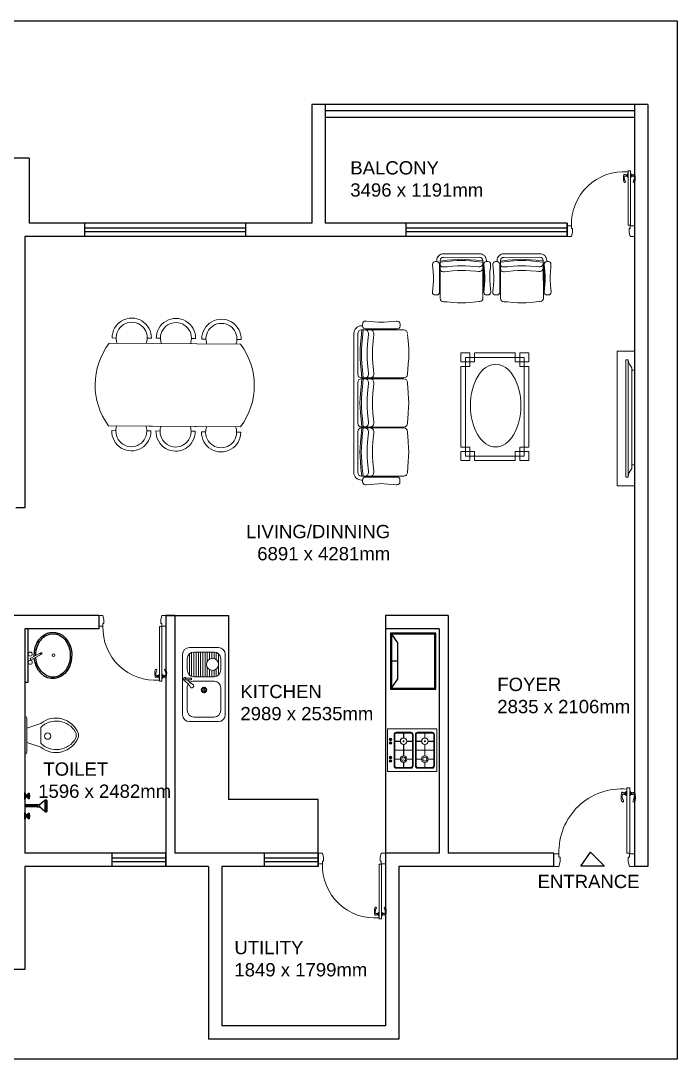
# Model space of a CAD drawing. Header units: millimetres. Extents: x 3764613 to 3780273, y -673 to 11054.
# Drawn here: x 3772854 to 3780273, y -673 to 11054 of the extents above; entities that cross this region are included whole.
import ezdxf

# ---------------------------------------------------------------- set-up
doc = ezdxf.new("R2010")
doc.units = ezdxf.units.MM
for name, color, linetype, lineweight in [('doors&windows', 160, 'Continuous', 5), ('FUR', 8, 'Continuous', 5), ('FURN', 8, 'Continuous', 5), ('furniture', 183, 'Continuous', 5), ('GAS STOW', 124, 'Continuous', 5), ('GREY', 8, 'Continuous', 0), ('PS_SH', 125, 'Continuous', 25), ('WASH BASIN', 125, 'Continuous', 5)]:
    doc.layers.add(name, color=color, linetype=linetype, lineweight=lineweight)
doc.layers.add('GRAY', color=8, linetype='Continuous')
doc.layers.add('Wall', color=30, linetype='Continuous')
doc.styles.get("Standard").update_dxf_attribs({"font": 'arial.ttf', "height": 100})

# ---------------------------------------------------------------- blocks, each defined once
blk = doc.blocks.new('A$C30CD52F0')
at = {"layer": 'doors&windows'}
for points in [[(22.74, 23.32), (22.35, 23.32)], [(24.22, 23.32), (24.61, 23.32)], [(22.36, 22.71), (22.74, 22.71)], [(24.6, 22.71), (24.22, 22.71)]]:
    blk.add_lwpolyline(points, dxfattribs=at)
for points in [[(22.96, 22.35), (22.74, 22.35), (22.74, 23.65), (22.96, 23.65)], [(23.03, 24.8), (23.93, 24.8), (23.93, 4.18), (23.03, 4.18)], [(24, 22.35), (24.22, 22.35), (24.22, 23.65), (24, 23.65)], [(1.6, 4), (0, 4), (0, 0), (1.6, 0), (2, 1.6), (2, 3), (1.6, 3), (1.6, 4)], [(23.85, 4), (25.45, 4), (25.45, 0), (23.85, 0), (23.45, 1.6), (23.45, 3), (23.85, 3), (23.85, 4)]]:
    blk.add_lwpolyline(points, close=True, dxfattribs=at)
blk.add_arc((21.38, 4.68), 19.79, 85.2161, 181.9693, dxfattribs=at)
for points, start_tangent, end_tangent in [([(22.35, 23.32), (22.16, 23.23), (21.99, 23.23), (21.81, 23.35), (21.53, 23.43), (21.32, 22.94), (21.23, 21.57), (21.53, 20.47), (21.77, 20.34), (22.02, 20.59), (21.85, 21), (21.6, 21.78), (21.57, 22.09), (21.62, 22.47), (21.69, 22.64), (21.75, 22.73), (21.92, 22.82), (22.16, 22.78), (22.34, 22.7), (22.35, 23.32)], (-0.854735, -0.519065), (-0.854735, -0.519065)), ([(24.61, 23.32), (24.8, 23.23), (24.96, 23.23), (25.15, 23.35), (25.43, 23.43), (25.64, 22.94), (25.73, 21.57), (25.43, 20.47), (25.19, 20.34), (24.94, 20.59), (25.11, 21), (25.35, 21.78), (25.39, 22.09), (25.34, 22.47), (25.27, 22.64), (25.21, 22.73), (25.04, 22.82), (24.8, 22.78), (24.62, 22.7), (24.61, 23.32)], (0.854735, -0.519065), (0.854735, -0.519065))]:
    blk.add_spline(points, degree=3, dxfattribs=dict(at, start_tangent=start_tangent, end_tangent=end_tangent))
blk = doc.blocks.new('A$C1FEC56E2')
at = {"layer": 'furniture', "color": 151, "ltscale": 0.5}
for p, q in [((19, 27), (0, 27)), ((5.83, 26), (3.5, 19)), ((13.17, 26), (15.5, 19)), ((13.5, 19), (5.5, 19))]:
    blk.add_line(p, q, dxfattribs=at)
blk.add_lwpolyline([(1, 26), (18, 26)], dxfattribs=at)
blk.add_circle((9.1, 15.49), 1.57, dxfattribs=at)
for centre, radius, start, end in [((0.88, 26.87), 0.884, 171.8699, 278.1301), ((18.13, 26.87), 0.884, 261.8699, 8.1301), ((13.02, 11.42), 12.17, 141.4691, 247.9714), ((13.7, 11.18), 11.33, 136.3677, 238.9468), ((5.98, 11.42), 12.17, 292.0284, 38.5307), ((5.3, 11.18), 11.33, 301.053, 43.6321), ((9.5, 5.12), 4, 245.7318, 294.2682), ((9.5, 4), 4, 254.8605, 285.1395)]:
    blk.add_arc(centre, radius, start, end, dxfattribs=at)
blk = doc.blocks.new('A$C72CD4F79')
at = {"layer": 'PS_SH', "color": 15}
for p, q in [((-1.02, 4.38), (-2.03, 4.38)), ((-2.03, 4.38), (-2.03, 3.62)), ((-1.65, 4.38), (-1.65, 4.64)), ((-1.4, 4.38), (-1.4, 4.64)), ((-1.02, 3.62), (-1.02, 4.38)), ((-0.76, 3.51), (-0.76, 4.48)), ((-0.25, 4.9), (-0.25, 3.1)), ((0, 5.4), (0, 2.6)), ((-2.03, 3.62), (-1.02, 3.62)), ((-1.65, 3.62), (-1.65, 3.37)), ((-1.4, 3.62), (-1.4, 3.37)), ((-1.02, -3.62), (-2.03, -3.62)), ((-2.03, -3.62), (-2.03, -4.38)), ((-1.65, -3.62), (-1.65, -3.37)), ((-1.4, -3.62), (-1.4, -3.37)), ((-1.02, -4.38), (-1.02, -3.62)), ((-0.76, -4.49), (-0.76, -3.52)), ((-0.25, -3.1), (-0.25, -4.9)), ((0, -2.6), (0, -5.4)), ((-2.03, -4.38), (-1.02, -4.38)), ((-1.65, -4.38), (-1.65, -4.64)), ((-1.4, -4.38), (-1.4, -4.64))]:
    blk.add_line(p, q, dxfattribs=at)
at = {"layer": 'PS_SH'}
for p, q in [((-8.87, 2.2), (-8.07, 2.2)), ((-8.87, -2.2), (-8.87, 2.2)), ((-8.87, 2.04), (-8.07, 2.04)), ((-8.87, 1.88), (-8.07, 1.88)), ((-8.87, 1.72), (-8.07, 1.72)), ((-8.87, 1.56), (-8.07, 1.56)), ((-8.87, 1.4), (-8.07, 1.4)), ((-8.87, 1.24), (-8.07, 1.24)), ((-8.87, 1.08), (-8.07, 1.08)), ((-8.87, 0.92), (-8.07, 0.92)), ((-8.87, 0.76), (-8.07, 0.76)), ((-8.87, 0.6), (-8.07, 0.6)), ((-8.87, 0.44), (-8.07, 0.44)), ((-8.87, 0.28), (-8.07, 0.28)), ((-8.87, 0.2), (-8.07, 0.2)), ((-8.87, 0.04), (-8.07, 0.04)), ((-8.67, 2.4), (-8.27, 2.4)), ((-8.07, -2.2), (-8.07, 2.2)), ((-8.07, 2.2), (-5.87, 0.4)), ((-5.87, -0.48), (-5.87, 0.48)), ((-5.87, 0.48), (-5.07, 0.48)), ((-5.07, -0.48), (-5.07, 0.48)), ((-5.07, 0.4), (0, 0.4)), ((-5.07, 0.24), (0, 0.24)), ((0, -0.4), (0, 0.4)), ((-8.87, -0.12), (-8.07, -0.12)), ((-8.87, -0.28), (-8.07, -0.28)), ((-8.87, -0.44), (-8.07, -0.44)), ((-8.87, -0.6), (-8.07, -0.6)), ((-8.87, -0.76), (-8.07, -0.76)), ((-8.87, -0.92), (-8.07, -0.92)), ((-8.87, -1.08), (-8.07, -1.08)), ((-8.87, -1.24), (-8.07, -1.24)), ((-8.87, -1.4), (-8.07, -1.4)), ((-8.87, -1.56), (-8.07, -1.56)), ((-8.87, -1.72), (-8.07, -1.72)), ((-8.87, -1.88), (-8.07, -1.88)), ((-8.87, -2.04), (-8.07, -2.04)), ((-8.87, -2.2), (-8.07, -2.2)), ((-8.67, -2.4), (-8.27, -2.4)), ((-8.07, -2.2), (-5.87, -0.4)), ((-5.87, -0.48), (-5.07, -0.48)), ((-5.07, -0.24), (0, -0.24)), ((-5.07, -0.4), (0, -0.4))]:
    blk.add_line(p, q, dxfattribs=at)
at = {"layer": 'PS_SH', "color": 15}
for centre in [(-1.52, 4.89), (-1.52, 4), (-1.52, 3.11), (-1.52, -3.11), (-1.52, -4), (-1.52, -4.89)]:
    blk.add_circle(centre, 0.284, dxfattribs=at)
for centre, start, end in [((-1.4, 5.78), 285.2551, 344.7449), ((-1.4, 2.22), 15.2551, 74.7449), ((-1.4, -2.22), 285.2551, 344.7449), ((-1.4, -5.78), 15.2551, 74.7449)]:
    blk.add_arc(centre, 1.45, start, end, dxfattribs=at)
at = {"layer": 'PS_SH'}
for centre, start, end in [((-8.67, 2.2), 90, 180), ((-8.27, 2.2), 360, 90), ((-8.67, -2.2), 180, 270), ((-8.27, -2.2), 270, 360)]:
    blk.add_arc(centre, 0.2, start, end, dxfattribs=at)
blk = doc.blocks.new('A$C1DA0452C')
at = {"layer": 'GRAY', "color": 4, "ltscale": 36}
for p, q in [((18.41, 22.64), (19.77, 22.64)), ((18.41, 0), (18.41, 22.64)), ((18.41, 0), (19.77, 0))]:
    blk.add_line(p, q, dxfattribs=at)
at = {"layer": 'GREY', "color": 5}
for p, q in [((17.18, 13.14), (12.66, 10.74)), ((17.53, 12.49), (17.18, 13.14)), ((17.53, 12.49), (13.01, 10.09))]:
    blk.add_line(p, q, dxfattribs=at)
for centre, radius in [((17.43, 14.1), 0.836), ((7.68, 11.1), 0.607), ((13.14, 10.59, 1.39), 0.279), ((17.43, 10.66), 0.836)]:
    blk.add_circle(centre, radius, dxfattribs=at)
blk.add_arc((12.84, 10.41), 0.369, 118.0516, 298.0516, dxfattribs=at)
at = {"layer": 'Wall', "color": 4, "extrusion": (0, 0, -1)}
blk.add_ellipse((7.9, 11.2), major_axis=(0, -9.79), ratio=0.809315, start_param=4.673419, end_param=10.873631, dxfattribs=at)
at = {"layer": 'Wall', "color": 4}
blk.add_open_spline([(15.16, 11.23), (15.17, 10.44), (15.09, 9.64), (14.7, 7.79), (14.31, 6.76), (13.27, 4.95), (12.62, 4.17), (11.16, 2.96), (10.34, 2.53), (8.97, 2.14), (8.43, 2.06), (7.9, 2.06), (7.32, 2.06), (6.74, 2.15), (5.33, 2.58), (4.52, 3.03), (3.08, 4.28), (2.44, 5.07), (1.42, 6.9), (1.05, 7.94), (0.62, 10.11), (0.57, 11.25), (0.8, 13.47), (1.08, 14.56), (1.93, 16.52), (2.49, 17.4), (3.83, 18.85), (4.6, 19.41), (6.23, 20.16), (7.09, 20.34), (8.82, 20.32), (9.68, 20.12), (11.3, 19.34), (12.06, 18.76), (13.38, 17.29), (13.94, 16.39), (14.76, 14.41), (15.02, 13.32), (15.12, 12.16), (15.13, 12.11), (15.13, 12.05)], degree=3, knots=[4.708407, 4.708407, 4.708407, 4.708407, 4.966362, 4.966362, 5.329618, 5.329618, 5.692873, 5.692873, 6.056129, 6.056129, 6.283185, 6.283185, 6.283185, 6.527221, 6.527221, 6.890477, 6.890477, 7.253733, 7.253733, 7.616989, 7.616989, 7.980244, 7.980244, 8.3435, 8.3435, 8.706756, 8.706756, 9.070012, 9.070012, 9.433268, 9.433268, 9.796524, 9.796524, 10.159779, 10.159779, 10.523035, 10.523035, 10.886291, 10.886291, 10.902852, 10.902852, 10.902852, 10.902852], dxfattribs=at)
blk = doc.blocks.new('A$C3B0D2125')
at = {"layer": 'WASH BASIN'}
h = blk.add_hatch(dxfattribs=at)
h.set_pattern_fill('HONEY', color=256, scale=3, style=0)
h.set_pattern_definition([(0, (-3678.3037, -774.5299), (0.5625, 0.324759525), [0.375, -0.75]), (120, (-3678.3037, -774.5299), (-0.5625, 0.324759527), [0.375, -0.75]), (60, (-3678.3037, -774.5299), (1e-09, 0.649519052), [-0.75, 0.375])])
h.paths.add_polyline_path([(17.68, 9.5, 1), (20.14, 9.5, 1)])
for p, q in [((13, 5), (13, 14)), ((15, 5), (15, 14))]:
    blk.add_line(p, q, dxfattribs=at)
for points in [[(3, 19), (30, 19)], [(0, 3), (0, 16)], [(2, 5), (2, 14)], [(2, 14), (13, 14)], [(2.17, 15), (12.83, 15)], [(2.76, 16), (12.24, 16)], [(5, 17), (10, 17)], [(13.65, 17.7), (13.65, 15.06), (14.35, 15.06), (14.35, 17.7)], [(14.05, 18), (13.95, 18)], [(18, 17), (28, 17)], [(31, 14), (31, 5)], [(33, 16), (33, 3)], [(2, 13), (13, 13)], [(2, 12), (13, 12)], [(2, 11), (13, 11)], [(2, 10), (13, 10)], [(2, 9), (13, 9)], [(2, 8), (6.14, 8)], [(2, 7), (5.16, 7)], [(2, 6), (4.83, 6)], [(2, 5), (4.9, 5)], [(8.86, 8), (13, 8)], [(9.84, 7), (13, 7)], [(10.1, 5), (13, 5)], [(10.17, 6), (13, 6)], [(2.17, 4), (5.41, 4)], [(2.76, 3), (12.24, 3)], [(30, 0), (3, 0)], [(10, 2), (5, 2)], [(5, 2), (10, 2)], [(9.59, 4), (12.83, 4)], [(28, 2), (18, 2)]]:
    blk.add_lwpolyline(points, dxfattribs=at)
for centre, radius in [((18.91, 9.5), 1.23), ((7.5, 5.68), 2.68)]:
    blk.add_circle(centre, radius, dxfattribs=at)
for centre, radius, start, end in [((3, 16), 3, 90, 180), ((14, 18), 0.719, 39.1629, 230.8371), ((30, 16), 3, 0, 90), ((5, 14), 3, 90, 180), ((10, 14), 3, 0, 90), ((8.94, 10.02), 8.73, 57.3085, 58.1398), ((13.97, 17.68), 0.322, 94.6422, 176.2187), ((14.03, 17.68), 0.322, 3.7813, 85.3578), ((8.94, 10.02), 8.73, 27.8304, 51.7172), ((21.98, 23.06), 8.73, 211.8602, 242.1696), ((18, 14), 3, 144.7904, 180), ((18, 14), 3, 90, 125.2096), ((17.05, 14.95), 0.931, 244.8714, 25.1286), ((28, 14), 3, 0, 90), ((5, 5), 3, 180, 270), ((10, 5), 3, 270, 0), ((18, 5), 3, 180, 270), ((28, 5), 3, 270, 0), ((3, 3), 3, 180, 270), ((30, 3), 3, 270, 0)]:
    blk.add_arc(centre, radius, start, end, dxfattribs=at)
blk = doc.blocks.new('A$C4C712874')
at = {"layer": 'GAS STOW'}
for p, q in [((5.21, 14.97), (5.21, 17.17)), ((14.79, 14.97), (14.79, 17.17)), ((20.2, 14.45), (21.03, 14.4)), ((20.2, 14.15), (21.03, 14.2)), ((1.33, 13.54), (3.78, 13.54)), ((1.33, 9.54), (9.17, 9.54)), ((5.21, 13.54), (5.29, 13.54)), ((5.21, 13.46), (5.21, 13.54)), ((5.21, 6.97), (5.21, 12.03)), ((6.72, 13.54), (9.17, 13.54)), ((13.28, 13.54), (10.83, 13.54)), ((18.67, 9.54), (10.83, 9.54)), ((14.79, 13.54), (14.71, 13.54)), ((14.79, 13.46), (14.79, 13.54)), ((14.79, 6.97), (14.79, 12.03)), ((18.67, 13.54), (16.22, 13.54)), ((20.2, 12.9), (21.03, 12.85)), ((20.2, 12.6), (21.03, 12.65)), ((1.33, 5.54), (3.78, 5.54)), ((5.21, 5.46), (5.21, 5.54)), ((5.21, 5.54), (5.29, 5.54)), ((6.72, 5.54), (9.17, 5.54)), ((13.28, 5.54), (10.83, 5.54)), ((14.79, 5.54), (14.71, 5.54)), ((14.79, 5.46), (14.79, 5.54)), ((18.67, 5.54), (16.22, 5.54)), ((20.2, 6.4), (21.03, 6.35)), ((20.2, 6.1), (21.03, 6.15)), ((20.2, 4.85), (21.03, 4.8)), ((5.21, 1.83), (5.21, 4.03)), ((14.79, 1.83), (14.79, 4.03)), ((20.2, 4.55), (21.03, 4.6))]:
    blk.add_line(p, q, dxfattribs=at)
blk.add_lwpolyline([(0, 19), (22, 19), (22, 0), (0, 0)], close=True, dxfattribs=at)
for points in [[(9.5, 2.5), (9.5, 16.5, 0.414214), (8.5, 17.5), (2, 17.5, 0.414214), (1, 16.5), (1, 2.5, 0.414214), (2, 1.5), (8.5, 1.5)], [(5.29, 1.8), (2, 1.8, -0.414214), (1.3, 2.5), (1.3, 16.5, -0.414214), (2, 17.2), (5.29, 17.2)], [(1.33, 16.17), (1.33, 16.5, -0.414214), (2, 17.17), (5.21, 17.17)], [(5.29, 1.8), (8.5, 1.8, 0.414214), (9.2, 2.5), (9.2, 16.5, 0.414214), (8.5, 17.2), (5.29, 17.2)], [(9.17, 16.17), (9.17, 16.5, 0.414214), (8.5, 17.17), (5.29, 17.17)], [(10.5, 2.5), (10.5, 16.5, -0.414214), (11.5, 17.5), (18, 17.5, -0.414214), (19, 16.5), (19, 2.5, -0.414214), (18, 1.5), (11.5, 1.5)], [(14.71, 1.8), (11.5, 1.8, -0.414214), (10.8, 2.5), (10.8, 16.5, -0.414214), (11.5, 17.2), (14.71, 17.2)], [(10.83, 16.17), (10.83, 16.5, -0.414214), (11.5, 17.17), (14.71, 17.17)], [(14.71, 1.8), (18, 1.8, 0.414214), (18.7, 2.5), (18.7, 16.5, 0.414214), (18, 17.2), (14.71, 17.2)], [(18.67, 16.17), (18.67, 16.5, 0.414214), (18, 17.17), (14.79, 17.17)], [(5.21, 1.83), (2, 1.83, -0.414214), (1.33, 2.5), (1.33, 2.8)], [(5.29, 1.83), (8.5, 1.83, 0.414214), (9.17, 2.5), (9.17, 2.8)], [(9.5, 3.5), (9.5, 2.5, -0.414214), (8.5, 1.5)], [(10.5, 3.5), (10.5, 2.5, 0.414214), (11.5, 1.5)], [(14.71, 1.83), (11.5, 1.83, -0.414214), (10.83, 2.5), (10.83, 2.8)], [(14.79, 1.83), (18, 1.83, 0.414214), (18.67, 2.5), (18.67, 2.8)]]:
    blk.add_lwpolyline(points, format="xyb", dxfattribs=at)
for points in [[(1.33, 13.54), (1.33, 16.5)], [(5.29, 14.97), (5.29, 17.17)], [(9.17, 13.54), (9.17, 16.5)], [(10.83, 13.54), (10.83, 16.5)], [(14.71, 14.97), (14.71, 17.17)], [(18.67, 13.54), (18.67, 16.5)], [(1.33, 9.54), (1.33, 13.46)], [(1.33, 13.46), (3.78, 13.46)], [(1.33, 5.54), (1.33, 9.46)], [(1.33, 9.46), (9.17, 9.46)], [(5.21, 13.46), (5.29, 13.46)], [(5.29, 13.46), (5.29, 13.54)], [(5.29, 6.97), (5.29, 12.03)], [(6.72, 13.46), (9.17, 13.46)], [(9.17, 9.54), (9.17, 13.46)], [(9.17, 5.54), (9.17, 9.46)], [(13.28, 13.46), (10.83, 13.46)], [(10.83, 9.54), (10.83, 13.46)], [(18.67, 9.46), (10.83, 9.46)], [(10.83, 5.54), (10.83, 9.46)], [(14.71, 13.46), (14.71, 13.54)], [(14.79, 13.46), (14.71, 13.46)], [(14.71, 6.97), (14.71, 12.03)], [(18.67, 13.46), (16.22, 13.46)], [(18.67, 9.54), (18.67, 13.46)], [(18.67, 5.54), (18.67, 9.46)], [(1.33, 2.83), (1.33, 5.46)], [(1.33, 5.46), (3.78, 5.46)], [(5.21, 5.46), (5.29, 5.46)], [(5.29, 5.46), (5.29, 5.54)], [(6.72, 5.46), (9.17, 5.46)], [(9.17, 2.83), (9.17, 5.46)], [(10.83, 2.83), (10.83, 5.46)], [(13.28, 5.46), (10.83, 5.46)], [(14.71, 5.46), (14.71, 5.54)], [(14.79, 5.46), (14.71, 5.46)], [(18.67, 5.46), (16.22, 5.46)], [(18.67, 2.83), (18.67, 5.46)], [(5.29, 1.83), (5.29, 4.03)], [(14.71, 1.83), (14.71, 4.03)]]:
    blk.add_lwpolyline(points, dxfattribs=at)
for centre, radius in [((5.25, 13.5), 1.44), ((5.25, 13.5), 0.864), ((14.75, 13.5), 1.44), ((14.75, 13.5), 0.864), ((20.61, 14.3), 0.533), ((20.61, 12.75), 0.533), ((5.25, 5.5), 1.44), ((5.25, 5.5), 0.213), ((14.75, 5.5), 1.44), ((14.75, 5.5), 0.213), ((20.61, 6.25), 0.533), ((20.61, 4.7), 0.533)]:
    blk.add_circle(centre, radius, dxfattribs=at)
for centre, radius, start, end in [((5.25, 13.5), 1.47, 91.5591, 178.4409), ((5.25, 13.5), 1.47, 1.5591, 88.4409), ((14.75, 13.5), 1.47, 91.5591, 178.4409), ((14.75, 13.5), 1.47, 1.5591, 88.4409), ((20.61, 14.3), 0.433, 159.7295, 200.2705), ((20.61, 14.3), 0.433, 346.6459, 13.3541), ((5.25, 13.5), 1.47, 181.5591, 268.4409), ((5.25, 13.5), 1.47, 271.5591, 358.4409), ((14.75, 13.5), 1.47, 181.5591, 268.4409), ((14.75, 13.5), 1.47, 271.5591, 358.4409), ((20.61, 12.75), 0.433, 159.7295, 200.2705), ((20.61, 12.75), 0.433, 346.6459, 13.3541), ((5.25, 5.5), 1.47, 91.5591, 178.4409), ((5.25, 5.5), 1.47, 181.5591, 268.4409), ((5.25, 5.5), 1.47, 1.5591, 88.4409), ((5.25, 5.5), 1.47, 271.5591, 358.4409), ((14.75, 5.5), 1.47, 91.5591, 178.4409), ((14.75, 5.5), 1.47, 181.5591, 268.4409), ((14.75, 5.5), 1.47, 1.5591, 88.4409), ((14.75, 5.5), 1.47, 271.5591, 358.4409), ((20.61, 6.25), 0.433, 159.7295, 200.2705), ((20.61, 4.7), 0.433, 159.7295, 200.2705), ((20.61, 6.25), 0.433, 346.6459, 13.3541), ((20.61, 4.7), 0.433, 346.6459, 13.3541)]:
    blk.add_arc(centre, radius, start, end, dxfattribs=at)
blk = doc.blocks.new('A$C63D544E8')
at = {"layer": 'Wall'}
for p, q in [((500, 623), (434, 525)), ((434, 525), (434, 111)), ((434, 318), (500, 318)), ((500, 13), (434, 111))]:
    blk.add_line(p, q, dxfattribs=at)
for points in [[(510, 633), (510, 0), (0, 0), (0, 633)], [(500, 623), (500, 10), (10, 10), (10, 623)]]:
    blk.add_lwpolyline(points, close=True, dxfattribs=at)
blk = doc.blocks.new('A$C01503D27')
at = {"layer": 'Wall'}
for p, q in [((159, 158), (0, 0)), ((269, 0), (159, 158)), ((0, 0), (269, 0))]:
    blk.add_line(p, q, dxfattribs=at)
blk = doc.blocks.new('A$C713D3154')
at = {"layer": 'FUR', "color": 30}
for p, q in [((0, 50.09, -2534.83), (4.22, 50.09, -2534.83)), ((0, 45.88, -2534.83), (0, 50.09, -2534.83)), ((4.22, 50.09, -2534.83), (4.22, 45.88, -2534.83)), ((6.33, 50.09, -2534.83), (25.31, 50.09, -2534.83)), ((6.33, 50.09, -2534.83), (6.33, 45.88, -2534.83)), ((25.31, 50.09, -2534.83), (25.31, 45.88, -2534.83)), ((27.42, 50.09, -2534.83), (27.42, 45.88, -2534.83)), ((31.64, 50.09, -2534.83), (27.42, 50.09, -2534.83)), ((31.64, 45.88, -2534.83), (31.64, 50.09, -2534.83)), ((4.22, 45.88, -2534.83), (0, 45.88, -2534.83)), ((0, 6.33, -2534.83), (0, 43.77, -2534.83)), ((0, 43.77, -2534.83), (4.22, 43.77, -2534.83)), ((2.11, 2.11, -2534.83), (2.11, 47.99, -2534.83)), ((2.11, 47.99, -2534.83), (29.53, 47.99, -2534.83)), ((4.22, 45.88, -2534.83), (6.33, 45.88, -2534.83)), ((4.22, 45.88, -2534.83), (4.22, 43.77, -2534.83)), ((27.42, 45.88, -2534.83), (25.31, 45.88, -2534.83)), ((27.42, 45.88, -2534.83), (31.64, 45.88, -2534.83)), ((27.42, 45.88, -2534.83), (27.42, 43.77, -2534.83)), ((31.64, 43.77, -2534.83), (27.42, 43.77, -2534.83)), ((29.53, 2.11, -2534.83), (29.53, 47.99, -2534.83)), ((31.64, 6.33, -2534.83), (31.64, 43.77, -2534.83)), ((0, 6.33, -2534.83), (4.22, 6.33, -2534.83)), ((4.22, 4.22, -2534.83), (4.22, 6.33, -2534.83)), ((27.42, 4.22, -2534.83), (27.42, 6.33, -2534.83)), ((31.64, 6.33, -2534.83), (27.42, 6.33, -2534.83)), ((0, 4.22, -2534.83), (0, 0, -2534.83)), ((4.22, 4.22, -2534.83), (0, 4.22, -2534.83)), ((0, 0, -2534.83), (4.22, 0, -2534.83)), ((2.11, 2.11, -2534.83), (29.53, 2.11, -2534.83)), ((4.22, 0, -2534.83), (4.22, 4.22, -2534.83)), ((4.22, 4.22, -2534.83), (6.33, 4.22, -2534.83)), ((6.33, 0, -2534.83), (6.33, 4.22, -2534.83)), ((6.33, 0, -2534.83), (25.31, 0, -2534.83)), ((25.31, 0, -2534.83), (25.31, 4.22, -2534.83)), ((27.42, 4.22, -2534.83), (25.31, 4.22, -2534.83)), ((27.42, 0, -2534.83), (27.42, 4.22, -2534.83)), ((27.42, 4.22, -2534.83), (31.64, 4.22, -2534.83)), ((31.64, 0, -2534.83), (27.42, 0, -2534.83)), ((31.64, 4.22, -2534.83), (31.64, 0, -2534.83))]:
    blk.add_line(p, q, dxfattribs=at)
at = {"layer": 'FUR', "color": 30, "extrusion": (0, 0, -1)}
blk.add_ellipse((16.23, 24.51, -2534.83), major_axis=(0, 19.24), ratio=0.61062, dxfattribs=at)
blk = doc.blocks.new('A$C3AB612D9')
at = {"layer": 'FUR', "color": 30}
for p, q in [((3.97, 71.92, -2534.83), (3.97, 72.78, -2534.83)), ((5.29, 74.09, -2534.83), (5.74, 74.09, -2534.83)), ((19.6, 70.58, -2534.83), (5.29, 70.58, -2534.83)), ((5.74, 74.09, -2534.83), (6.93, 73.97, -2534.83)), ((6.93, 73.97, -2534.83), (9.27, 73.76, -2534.83)), ((9.27, 73.76, -2534.83), (11.19, 73.63, -2534.83)), ((11.19, 73.63, -2534.83), (11.99, 73.59, -2534.83)), ((11.99, 73.59, -2534.83), (13.7, 73.63, -2534.83)), ((13.7, 73.63, -2534.83), (15.62, 73.76, -2534.83)), ((15.62, 73.76, -2534.83), (17.95, 73.98, -2534.83)), ((17.95, 73.98, -2534.83), (19.15, 74.1, -2534.83)), ((19.15, 74.1, -2534.83), (19.59, 74.1, -2534.83)), ((20.92, 72.78, -2534.83), (20.92, 71.91, -2534.83)), ((21.46, 71.97, -2534.83), (20.92, 71.96, -2534.83)), ((0.46, 66.53, -2534.83), (0.2, 63.68, -2534.83)), ((0.61, 67.98, -2534.83), (0.46, 66.53, -2534.83)), ((19.85, 70.15, -2534.83), (2.22, 70.14, -2534.83)), ((15.82, 67.99, -2534.83), (15.82, 68.54, -2534.83)), ((15.97, 66.54, -2534.83), (15.82, 67.99, -2534.83)), ((16.23, 63.69, -2534.83), (15.97, 66.54, -2534.83)), ((18.24, 67.99, -2534.83), (18.24, 68.54, -2534.83)), ((18.39, 66.54, -2534.83), (18.24, 67.99, -2534.83)), ((18.65, 63.69, -2534.83), (18.39, 66.54, -2534.83)), ((19.85, 70.15, -2534.83), (21.46, 70.15, -2534.83)), ((21.26, 70.15, -2534.83), (21.62, 66.6, -2534.83)), ((21.62, 66.6, -2534.83), (21.88, 63.74, -2534.83)), ((23.08, 68.54, -2534.83), (23.09, 50, -2534.83)), ((24.92, 5.57, -2534.83), (24.89, 68.54, -2534.83)), ((0.05, 61.34, -2534.83), (0, 59.26, -2534.83)), ((0.2, 63.68, -2534.83), (0.05, 61.34, -2534.83)), ((16.39, 61.35, -2534.83), (16.23, 63.69, -2534.83)), ((16.44, 59.27, -2534.83), (16.39, 61.35, -2534.83)), ((18.8, 61.35, -2534.83), (18.65, 63.69, -2534.83)), ((18.86, 59.27, -2534.83), (18.8, 61.35, -2534.83)), ((21.88, 63.74, -2534.83), (22.04, 61.38, -2534.83)), ((22.04, 61.38, -2534.83), (22.1, 59.27, -2534.83)), ((0, 59.26, -2534.83), (0.05, 57.18, -2534.83)), ((0.05, 57.18, -2534.83), (0.21, 54.84, -2534.83)), ((16.23, 54.85, -2534.83), (16.39, 57.18, -2534.83)), ((16.39, 57.18, -2534.83), (16.44, 59.27, -2534.83)), ((18.65, 54.85, -2534.83), (18.81, 57.19, -2534.83)), ((18.81, 57.19, -2534.83), (18.86, 59.27, -2534.83)), ((22.04, 57.16, -2534.83), (21.89, 54.8, -2534.83)), ((22.1, 59.27, -2534.83), (22.04, 57.16, -2534.83)), ((0.21, 54.84, -2534.83), (0.47, 51.99, -2534.83)), ((0.47, 51.99, -2534.83), (0.62, 50.54, -2534.83)), ((15.83, 50.54, -2534.83), (15.98, 52, -2534.83)), ((15.98, 52, -2534.83), (16.23, 54.85, -2534.83)), ((18.25, 50.55, -2534.83), (18.39, 52, -2534.83)), ((18.39, 52, -2534.83), (18.65, 54.85, -2534.83)), ((21.63, 51.94, -2534.83), (21.28, 48.39, -2534.83)), ((21.89, 54.8, -2534.83), (21.63, 51.94, -2534.83)), ((0.62, 50.54, -2534.83), (0.62, 49.99, -2534.83)), ((2.23, 48.38, -2534.83), (19.86, 48.39, -2534.83)), ((19.86, 47.93, -2534.83), (2.23, 47.92, -2534.83)), ((15.83, 50, -2534.83), (15.83, 50.54, -2534.83)), ((18.25, 50, -2534.83), (18.25, 50.55, -2534.83)), ((21.47, 48.39, -2534.83), (19.86, 48.39, -2534.83)), ((19.86, 47.93, -2534.83), (21.47, 47.94, -2534.83)), ((21.28, 47.94, -2534.83), (21.64, 44.38, -2534.83)), ((0.47, 44.31, -2534.83), (0.22, 41.46, -2534.83)), ((0.62, 45.77, -2534.83), (0.47, 44.31, -2534.83)), ((0.62, 46.31, -2534.83), (0.62, 45.77, -2534.83)), ((15.83, 45.77, -2534.83), (15.83, 46.32, -2534.83)), ((15.98, 44.32, -2534.83), (15.83, 45.77, -2534.83)), ((16.24, 41.47, -2534.83), (15.98, 44.32, -2534.83)), ((18.25, 45.78, -2534.83), (18.25, 46.32, -2534.83)), ((18.4, 44.32, -2534.83), (18.25, 45.78, -2534.83)), ((18.66, 41.47, -2534.83), (18.4, 44.32, -2534.83)), ((21.64, 44.38, -2534.83), (21.9, 41.52, -2534.83)), ((23.09, 46.32, -2534.83), (23.1, 27.79, -2534.83)), ((0.06, 39.12, -2534.83), (0.01, 37.04, -2534.83)), ((0.22, 41.46, -2534.83), (0.06, 39.12, -2534.83)), ((16.4, 39.13, -2534.83), (16.24, 41.47, -2534.83)), ((16.45, 37.05, -2534.83), (16.4, 39.13, -2534.83)), ((18.82, 39.14, -2534.83), (18.66, 41.47, -2534.83)), ((18.87, 37.05, -2534.83), (18.82, 39.14, -2534.83)), ((21.9, 41.52, -2534.83), (22.05, 39.16, -2534.83)), ((22.05, 39.16, -2534.83), (22.11, 37.05, -2534.83)), ((0.01, 37.04, -2534.83), (0.07, 34.96, -2534.83)), ((0.07, 34.96, -2534.83), (0.22, 32.62, -2534.83)), ((16.25, 32.63, -2534.83), (16.4, 34.97, -2534.83)), ((16.4, 34.97, -2534.83), (16.45, 37.05, -2534.83)), ((18.66, 32.63, -2534.83), (18.82, 34.97, -2534.83)), ((18.82, 34.97, -2534.83), (18.87, 37.05, -2534.83)), ((22.06, 34.94, -2534.83), (21.9, 32.59, -2534.83)), ((22.11, 37.05, -2534.83), (22.06, 34.94, -2534.83)), ((0.22, 32.62, -2534.83), (0.48, 29.77, -2534.83)), ((0.48, 29.77, -2534.83), (0.63, 28.32, -2534.83)), ((0.63, 28.32, -2534.83), (0.63, 27.77, -2534.83)), ((15.84, 28.33, -2534.83), (15.99, 29.78, -2534.83)), ((15.84, 27.78, -2534.83), (15.84, 28.33, -2534.83)), ((15.99, 29.78, -2534.83), (16.25, 32.63, -2534.83)), ((18.26, 28.33, -2534.83), (18.41, 29.78, -2534.83)), ((18.26, 27.78, -2534.83), (18.26, 28.33, -2534.83)), ((18.41, 29.78, -2534.83), (18.66, 32.63, -2534.83)), ((21.64, 29.73, -2534.83), (21.29, 26.17, -2534.83)), ((21.9, 32.59, -2534.83), (21.64, 29.73, -2534.83)), ((0.63, 23.55, -2534.83), (0.49, 22.09, -2534.83)), ((0.63, 24.1, -2534.83), (0.63, 23.55, -2534.83)), ((2.24, 26.16, -2534.83), (19.87, 26.17, -2534.83)), ((19.88, 25.72, -2534.83), (2.24, 25.71, -2534.83)), ((15.85, 23.56, -2534.83), (15.85, 24.1, -2534.83)), ((15.99, 22.1, -2534.83), (15.85, 23.56, -2534.83)), ((18.26, 23.56, -2534.83), (18.26, 24.11, -2534.83)), ((18.41, 22.1, -2534.83), (18.26, 23.56, -2534.83)), ((21.49, 26.17, -2534.83), (19.87, 26.17, -2534.83)), ((19.88, 25.72, -2534.83), (21.49, 25.72, -2534.83)), ((21.29, 25.72, -2534.83), (21.65, 22.16, -2534.83)), ((23.1, 24.11, -2534.83), (23.11, 5.57, -2534.83)), ((0.23, 19.25, -2534.83), (0.08, 16.91, -2534.83)), ((0.49, 22.09, -2534.83), (0.23, 19.25, -2534.83)), ((16.25, 19.26, -2534.83), (15.99, 22.1, -2534.83)), ((16.41, 16.92, -2534.83), (16.25, 19.26, -2534.83)), ((18.67, 19.26, -2534.83), (18.41, 22.1, -2534.83)), ((18.83, 16.92, -2534.83), (18.67, 19.26, -2534.83)), ((21.65, 22.16, -2534.83), (21.91, 19.31, -2534.83)), ((21.91, 19.31, -2534.83), (22.07, 16.95, -2534.83)), ((0.08, 16.91, -2534.83), (0.02, 14.83, -2534.83)), ((0.02, 14.83, -2534.83), (0.08, 12.74, -2534.83)), ((16.46, 14.84, -2534.83), (16.41, 16.92, -2534.83)), ((16.41, 12.75, -2534.83), (16.46, 14.84, -2534.83)), ((18.88, 14.84, -2534.83), (18.83, 16.92, -2534.83)), ((18.83, 12.75, -2534.83), (18.88, 14.84, -2534.83)), ((22.07, 16.95, -2534.83), (22.12, 14.84, -2534.83)), ((22.12, 14.84, -2534.83), (22.07, 12.73, -2534.83)), ((0.08, 12.74, -2534.83), (0.23, 10.41, -2534.83)), ((0.23, 10.41, -2534.83), (0.66, 5.78, -2534.83)), ((16, 7.57, -2534.83), (16.26, 10.41, -2534.83)), ((16.26, 10.41, -2534.83), (16.41, 12.75, -2534.83)), ((18.42, 7.57, -2534.83), (18.68, 10.42, -2534.83)), ((18.68, 10.42, -2534.83), (18.83, 12.75, -2534.83)), ((21.91, 10.37, -2534.83), (21.66, 7.51, -2534.83)), ((22.07, 12.73, -2534.83), (21.91, 10.37, -2534.83)), ((15.86, 6.11, -2534.83), (16, 7.57, -2534.83)), ((15.86, 5.57, -2534.83), (15.86, 6.11, -2534.83)), ((18.27, 6.11, -2534.83), (18.42, 7.57, -2534.83)), ((18.27, 5.57, -2534.83), (18.27, 6.11, -2534.83)), ((21.66, 7.51, -2534.83), (21.3, 3.96, -2534.83)), ((2.26, 3.95, -2534.83), (19.89, 3.96, -2534.83)), ((4.01, 2.19, -2534.83), (4.01, 1.32, -2534.83)), ((19.63, 3.52, -2534.83), (5.33, 3.51, -2534.83)), ((5.33, 0, -2534.83), (5.78, 0, -2534.83)), ((5.78, 0, -2534.83), (6.98, 0.12, -2534.83)), ((6.98, 0.12, -2534.83), (9.31, 0.33, -2534.83)), ((9.31, 0.33, -2534.83), (11.23, 0.46, -2534.83)), ((11.23, 0.46, -2534.83), (12.03, 0.51, -2534.83)), ((12.03, 0.51, -2534.83), (13.74, 0.46, -2534.83)), ((13.74, 0.46, -2534.83), (15.66, 0.34, -2534.83)), ((15.66, 0.34, -2534.83), (17.99, 0.13, -2534.83)), ((17.99, 0.13, -2534.83), (19.19, 0.01, -2534.83)), ((19.19, 0.01, -2534.83), (19.64, 0.01, -2534.83)), ((21.5, 3.96, -2534.83), (19.89, 3.96, -2534.83)), ((20.96, 1.33, -2534.83), (20.96, 2.2, -2534.83)), ((20.96, 2.14, -2534.83), (21.5, 2.14, -2534.83))]:
    blk.add_line(p, q, dxfattribs=at)
for points in [[(20.66, 70.15), (21.02, 66.54), (21.28, 63.69), (21.44, 61.35), (21.49, 59.27), (21.44, 57.19), (21.29, 54.85), (21.03, 52), (20.67, 48.39)], [(20.67, 47.93), (21.03, 44.32), (21.29, 41.47), (21.45, 39.14), (21.5, 37.05), (21.45, 34.97), (21.3, 32.63), (21.04, 29.79), (20.68, 26.17)], [(20.68, 25.72), (21.05, 22.11), (21.31, 19.26), (21.46, 16.92), (21.52, 14.84), (21.47, 12.76), (21.31, 10.42), (21.05, 7.57), (20.69, 3.96)]]:
    blk.add_lwpolyline(points, dxfattribs=at)
for centre, major_axis, start_param, end_param in [((5.29, 72.77, -2534.83), (0.935, 0.935), 0.78596, 2.356757), ((5.29, 71.9, -2534.83), (0.935, 0.935), 2.356757, 3.927553), ((19.6, 72.78, -2534.83), (-0.935, 0.935), 3.927553, 5.498349), ((19.6, 71.91, -2534.83), (0.935, 0.935), 3.927553, 5.498349), ((21.46, 68.54, -2534.83), (2.42, 2.42), 5.498349, 7.069146), ((2.22, 68.53, -2534.83), (1.14, 1.14), 0.78596, 2.356757), ((17.43, 68.54, -2534.83), (1.14, 1.14), 0.78596, 2.356757), ((19.85, 68.54, -2534.83), (1.14, 1.14), 0.78596, 2.356757), ((21.46, 68.54, -2534.83), (1.14, 1.14), 5.498349, 7.069146), ((2.23, 49.99, -2534.83), (-1.14, 1.14), 0.78596, 2.356757), ((2.23, 46.31, -2534.83), (1.14, 1.14), 0.78596, 2.356757), ((17.44, 50, -2534.83), (1.14, 1.14), 2.356757, 3.927553), ((17.45, 46.32, -2534.83), (1.14, 1.14), 0.78596, 2.356757), ((19.86, 50, -2534.83), (-1.14, 1.14), 0.78596, 2.356757), ((19.86, 46.32, -2534.83), (1.14, 1.14), 0.78596, 2.356757), ((21.47, 50, -2534.83), (1.14, 1.14), 3.927553, 5.498349), ((21.48, 46.32, -2534.83), (1.14, 1.14), 5.498349, 7.069146), ((2.24, 27.77, -2534.83), (-1.14, 1.14), 0.78596, 2.356757), ((2.24, 24.1, -2534.83), (1.14, 1.14), 0.78596, 2.356757), ((17.46, 27.78, -2534.83), (1.14, 1.14), 2.356757, 3.927553), ((17.46, 24.11, -2534.83), (1.14, 1.14), 0.78596, 2.356757), ((19.87, 27.78, -2534.83), (-1.14, 1.14), 0.78596, 2.356757), ((19.88, 24.11, -2534.83), (1.14, 1.14), 0.78596, 2.356757), ((21.49, 27.78, -2534.83), (1.14, 1.14), 3.927553, 5.498349), ((21.49, 24.11, -2534.83), (1.14, 1.14), 5.498349, 7.069146), ((2.25, 5.56, -2534.83), (1.14, 1.14), 2.217432, 3.927553), ((17.47, 5.57, -2534.83), (1.14, 1.14), 2.356757, 3.927553), ((19.89, 5.57, -2534.83), (-1.14, 1.14), 0.78596, 2.356757), ((21.5, 5.57, -2534.83), (1.14, 1.14), 3.927553, 5.498349), ((21.5, 5.57, -2534.83), (2.42, 2.42), 3.927553, 5.498349), ((5.33, 2.19, -2534.83), (-0.935, 0.935), -0.784836, 0.78596), ((5.33, 1.32, -2534.83), (0.935, 0.935), 2.356757, 3.927553), ((19.63, 2.2, -2534.83), (0.935, 0.935), 5.498349, 7.069146), ((19.64, 1.33, -2534.83), (0.935, 0.935), 3.927553, 5.498349)]:
    blk.add_ellipse(centre, major_axis=major_axis, ratio=1, start_param=start_param, end_param=end_param, dxfattribs=at)
blk = doc.blocks.new('A$C434046E2')
at = {"layer": 'FUR', "color": 30}
for p, q in [((2.18, 21.51), (2.18, 20.96)), ((4, 21.3), (7.55, 21.65)), ((4.02, 21.5), (4.01, 19.89)), ((24.16, 24.86), (5.57, 24.92)), ((5.64, 23.11), (24.15, 23.05)), ((7.55, 21.65), (10.41, 21.9)), ((10.41, 21.9), (12.77, 22.05)), ((12.77, 22.05), (14.88, 22.1)), ((14.88, 22.1), (16.99, 22.04)), ((16.99, 22.04), (19.35, 21.87)), ((19.35, 21.87), (22.21, 21.6)), ((22.21, 21.6), (25.61, 21.25)), ((25.6, 21.5), (25.61, 19.89)), ((27.44, 21.51), (27.44, 20.96)), ((0.04, 19.2), (0.04, 19.65)), ((0.16, 18.01), (0.04, 19.2)), ((0.36, 15.67), (0.16, 18.01)), ((2.13, 20.97), (1.27, 20.96)), ((1.37, 20.97), (2.24, 20.96)), ((3.14, 15.67), (3.35, 18.01)), ((3.35, 18.01), (3.46, 19.2)), ((3.46, 19.2), (3.46, 19.65)), ((3.56, 19.64), (3.51, 5.34)), ((3.94, 2.26), (4.01, 19.89)), ((6.14, 15.85), (5.59, 15.85)), ((6.15, 18.27), (5.6, 18.27)), ((7.59, 15.99), (6.14, 15.85)), ((7.6, 18.41), (6.15, 18.27)), ((10.44, 16.24), (7.59, 15.99)), ((10.45, 18.66), (7.6, 18.41)), ((12.78, 16.39), (10.44, 16.24)), ((12.79, 18.81), (10.45, 18.66)), ((14.86, 16.44), (12.78, 16.39)), ((14.87, 18.86), (12.79, 18.81)), ((16.95, 16.38), (14.86, 16.44)), ((16.95, 18.8), (14.87, 18.86)), ((19.29, 18.64), (16.95, 18.8)), ((19.28, 16.22), (16.95, 16.38)), ((22.13, 15.95), (19.28, 16.22)), ((22.14, 18.37), (19.29, 18.64)), ((23.58, 15.8), (22.13, 15.95)), ((23.59, 18.22), (22.14, 18.37)), ((24.14, 18.22), (23.59, 18.22)), ((25.7, 2.19), (25.76, 19.82)), ((26.07, 19.64), (26.11, 5.34)), ((28.25, 20.97), (27.38, 20.96)), ((29.26, 15.67), (29.47, 18.01)), ((29.47, 18.01), (29.58, 19.2)), ((29.58, 19.2), (29.58, 19.65)), ((0.34, 9.32), (0.48, 11.24)), ((0.49, 13.75), (0.36, 15.67)), ((0.48, 11.24), (0.52, 12.04)), ((0.52, 12.04), (0.49, 13.75)), ((2.98, 12.04), (3.02, 13.75)), ((3.03, 11.24), (2.98, 12.04)), ((3.02, 13.75), (3.14, 15.67)), ((3.16, 9.32), (3.03, 11.24)), ((24.13, 15.8), (23.58, 15.8)), ((29.1, 12.04), (29.14, 13.75)), ((29.15, 11.24), (29.1, 12.04)), ((29.14, 13.75), (29.26, 15.67)), ((29.28, 9.32), (29.15, 11.24)), ((0, 5.79), (0.12, 6.99)), ((0, 5.35), (0, 5.79)), ((0.12, 6.99), (0.34, 9.32)), ((3.38, 6.99), (3.16, 9.32)), ((3.5, 5.79), (3.38, 6.99)), ((3.51, 5.35), (3.5, 5.79)), ((29.5, 6.99), (29.28, 9.32)), ((29.62, 5.79), (29.5, 6.99)), ((29.62, 5.35), (29.62, 5.79)), ((2.19, 4.02), (1.32, 4.02)), ((1.32, 4.02), (2.19, 4.02)), ((5.54, 0.64), (6.09, 0.64)), ((6.09, 0.64), (7.55, 0.49)), ((7.55, 0.49), (10.39, 0.22)), ((10.39, 0.22), (12.73, 0.06)), ((12.73, 0.06), (14.81, 0)), ((14.81, 0), (16.9, 0.05)), ((16.9, 0.05), (19.23, 0.19)), ((19.23, 0.19), (22.08, 0.44)), ((22.08, 0.44), (23.54, 0.59)), ((23.54, 0.59), (24.08, 0.58)), ((27.44, 4.02), (28.31, 4.02))]:
    blk.add_line(p, q, dxfattribs=at)
blk.add_lwpolyline([(4, 20.7), (7.61, 21.05), (10.46, 21.3), (12.8, 21.45), (14.88, 21.49), (16.96, 21.43), (19.3, 21.27), (22.15, 21), (25.61, 20.64)], dxfattribs=at)
for centre, start, end in [((3.64, 20.03), 261.0704, 339.0936), ((25.98, 20.03), 200.9064, 278.9296)]:
    blk.add_arc(centre, 0.399, start, end, dxfattribs=at)
for centre, major_axis, ratio, start_param, end_param in [((5.61, 21.5), (-1.32, -3.16), 0.999866, 3.520463, 5.105041), ((23.99, 21.5), (1.14, -1.14), 1, 0.789645, 2.360441), ((1.37, 19.64), (0.935, -0.935), 1, 2.353072, 3.923868), ((2.24, 19.64), (0.935, -0.935), 1, 0.782275, 2.353072), ((5.6, 17.47), (1.14, -1.14), 1, 3.923868, 5.494664), ((5.6, 19.89), (1.14, -1.14), 1, 3.923868, 5.494664), ((24.14, 17.41), (1.14, -1.14), 1, -0.788521, 0.782275), ((24.14, 19.83), (1.14, -1.14), 1, -0.788521, 0.782275), ((1.32, 5.34), (0.935, -0.935), 1, 3.923868, 5.494664), ((2.19, 5.34), (0.935, -0.935), 1, -0.788521, 0.782275), ((5.55, 2.25), (1.14, -1.14), 1, 3.923868, 5.494664), ((24.09, 2.2), (1.14, -1.14), 1, -0.788521, 0.782275)]:
    blk.add_ellipse(centre, major_axis=major_axis, ratio=ratio, start_param=start_param, end_param=end_param, dxfattribs=at)
at = {"layer": 'FUR', "color": 30, "extrusion": (0, 0, -1)}
for centre, major_axis, ratio, start_param, end_param in [((5.63, 21.5), (-1.14, -1.14), 1, 0.789645, 2.360441), ((24.01, 21.5), (1.32, -3.16), 0.999866, 3.520463, 5.105041), ((2.14, 19.64), (-0.935, -0.935), 1, 2.353072, 3.923868), ((27.39, 19.64), (-0.935, -0.935), 1, 0.782275, 2.353072), ((28.26, 19.64), (-0.935, -0.935), 1, 2.353072, 3.923868), ((2.18, 5.34), (-0.935, -0.935), 1, 3.923868, 5.494664), ((27.43, 5.34), (-0.935, -0.935), 1, -0.788521, 0.782275), ((28.3, 5.34), (-0.935, -0.935), 1, 3.923868, 5.494664)]:
    blk.add_ellipse(centre, major_axis=major_axis, ratio=ratio, start_param=start_param, end_param=end_param, dxfattribs=at)
blk = doc.blocks.new('A$C5CC32BD6')
at = {"layer": 'FURN', "color": 40}
for p, q in [((12, 70.36), (4, 70.36)), ((4, 8.59), (4, 70.36)), ((12, 8.59), (12, 70.36)), ((9.02, 66.36), (8.01, 66.36)), ((8.01, 12.59), (8.01, 66.36)), ((9.02, 12.59), (9.02, 66.36)), ((10.68, 16.5), (10.68, 62.78)), ((10.68, 61.6), (12, 61.6)), ((10.68, 18.25), (12, 18.25)), ((9.02, 12.59), (8.01, 12.59)), ((12, 8.59), (4, 8.59))]:
    blk.add_line(p, q, dxfattribs=at)
for centre, radius, start, end in [((16.8, 67.79), 7.91, 190.4294, 219.3296), ((17.18, 11.43), 8.25, 142.0509, 171.9026)]:
    blk.add_arc(centre, radius, start, end, dxfattribs=at)
blk = doc.blocks.new('A$C676A0501')
at = {"layer": 'FURN', "color": 30}
for p, q in [((11.02, 63.41, 919.14), (11.02, 5.85, 919.14)), ((47.02, 63.41, 919.14), (47.02, 6.12, 919.14)), ((8.93, 61.97, 919.14), (8.93, 60.24, 919.14)), ((49.3, 62.11, 919.14), (49.3, 60.38, 919.14)), ((8.93, 46.71, 919.14), (8.93, 44.91, 919.14)), ((11.02, 5.85, 919.14), (11.02, 45.85, 919.14)), ((49.3, 46.85, 919.14), (49.3, 45.05, 919.14)), ((8.93, 42.69, 919.14), (8.93, 40.96, 919.14)), ((49.3, 42.83, 919.14), (49.3, 41.1, 919.14)), ((8.93, 27.43, 919.14), (8.93, 25.63, 919.14)), ((49.3, 27.57, 919.14), (49.3, 25.77, 919.14)), ((8.73, 22.83, 919.14), (8.73, 21.09, 919.14)), ((49.1, 22.97, 919.14), (49.1, 21.23, 919.14)), ((8.73, 7.56, 919.14), (8.73, 5.76, 919.14)), ((49.1, 7.7, 919.14), (49.1, 5.9, 919.14))]:
    blk.add_line(p, q, dxfattribs=at)
for centre, radius, start, end in [((29.02, 39.34, 919.14), 30.06, 53.2162, 126.7838), ((8.77, 53.47, 919.14), 8.57, 88.9011, 271.0904), ((8.77, 53.47, 919.14), 6.76, 82.8033, 277.1967), ((8.77, 53.47, 919.14), 6.76, 70.5156, 82.8033), ((49.46, 53.61, 919.14), 6.76, 97.1967, 111.1223), ((49.46, 53.61, 919.14), 6.76, 262.8033, 97.1967), ((49.46, 53.61, 919.14), 8.57, 268.9096, 91.0989), ((8.77, 53.47, 919.14), 6.76, 277.1967, 289.4844), ((49.46, 53.61, 919.14), 6.76, 248.8777, 262.8033), ((8.77, 34.19, 919.14), 8.57, 88.9011, 271.0904), ((8.77, 34.19, 919.14), 6.76, 82.8033, 277.1967), ((8.77, 34.19, 919.14), 6.76, 70.5156, 82.8033), ((49.46, 34.33, 919.14), 6.76, 97.1967, 111.1223), ((49.46, 34.33, 919.14), 6.76, 262.8033, 97.1967), ((49.46, 34.33, 919.14), 8.57, 268.9096, 91.0989), ((8.77, 34.19, 919.14), 6.76, 277.1967, 289.4844), ((49.46, 34.33, 919.14), 6.76, 248.8777, 262.8033), ((8.57, 14.33, 919.14), 8.57, 88.9011, 271.0904), ((49.26, 14.47, 919.14), 8.57, 268.9096, 91.0989), ((8.57, 14.33, 919.14), 6.76, 82.8033, 277.1967), ((8.57, 14.33, 919.14), 6.76, 68.7409, 82.8033), ((49.26, 14.47, 919.14), 6.76, 97.1967, 109.3492), ((49.26, 14.47, 919.14), 6.76, 262.8033, 97.1967), ((8.57, 14.33, 919.14), 6.76, 277.1967, 291.2591), ((28.84, 30.06, 919.14), 30.06, 233.6541, 307.2238), ((49.26, 14.47, 919.14), 6.76, 250.6508, 262.8033)]:
    blk.add_arc(centre, radius, start, end, dxfattribs=at)

msp = doc.modelspace()

# ---------------------------------------------------------------- hatches: boundary and pattern name
at = {"layer": 'Wall'}
h = msp.add_hatch(dxfattribs=at)
h.set_pattern_fill('ANGLE', color=256, angle=180)
h.set_pattern_definition([(180, (3779714.2556, 1367.9126), (-2e-14, -6.985), [5.08, -1.905]), (270, (3779714.2556, 1367.9126), (6.985, -2e-14), [5.08, -1.905])])
edge = h.paths.add_edge_path()
edge.add_line((3779292, 1664), (3779451, 1506))
edge = h.paths.add_edge_path()
edge.add_line((3779451, 1506), (3779182, 1506))
edge = h.paths.add_edge_path()
edge.add_line((3779182, 1506), (3779292, 1664))

# ---------------------------------------------------------------- linework, layer by layer
for p, q in [((3779940, 10110), (3776144, 10110)), ((3776144, 10110), (3776144, 8769)), ((3776294, 10110), (3776294, 8769)), ((3779790, 10110), (3779790, 1503)), ((3779940, 10110), (3779940, 1503)), ((3779790, 10035), (3776294, 10035)), ((3779790, 9960), (3776294, 9960)), ((3772949, 9502), (3765914, 9502)), ((3772949, 9502), (3772949, 8769)), ((3776144, 8769), (3772949, 8769)), ((3773573, 8769), (3773573, 8619)), ((3773573, 8714), (3775397, 8714)), ((3775397, 8619), (3775397, 8769)), ((3779030, 8769), (3776294, 8769)), ((3777206, 8769), (3777206, 8619)), ((3777206, 8714), (3779030, 8714)), ((3779030, 8619), (3779030, 8769)), ((3779030, 8769), (3779030, 8619)), ((3772899, 8619), (3772899, 5554)), ((3779030, 8619), (3772899, 8619)), ((3773573, 8674), (3775397, 8674)), ((3777206, 8674), (3779030, 8674)), ((3772899, 5554), (3772799, 5554)), ((3773735, 4338), (3772749, 4338)), ((3773735, 4338), (3773735, 4188)), ((3774495, 4338), (3774495, 1503)), ((3774495, 4338), (3775203, 4338)), ((3774595, 4338), (3774495, 4338)), ((3774595, 4338), (3774595, 1653)), ((3775203, 4338), (3775203, 2261)), ((3777684, 4338), (3776976, 4338)), ((3776976, 4338), (3776976, -296)), ((3777684, 4338), (3777684, 1653)), ((3772899, 4188), (3772899, 1653)), ((3773735, 4188), (3772899, 4188)), ((3777584, 4188), (3776976, 4188)), ((3777584, 4188), (3777584, 1653)), ((3776216, 2261), (3775203, 2261)), ((3776216, 1653), (3776216, 2261)), ((3774495, 1653), (3772899, 1653)), ((3773887, 1503), (3773887, 1653)), ((3774495, 1503), (3774495, 1653)), ((3776216, 1653), (3774595, 1653)), ((3775608, 1503), (3775608, 1653)), ((3776216, 1653), (3776216, 1503)), ((3776216, 1503), (3776216, 1653)), ((3777584, 1653), (3776976, 1653)), ((3778878, 1653), (3777684, 1653)), ((3778878, 1503), (3778878, 1653)), ((3774495, 1598), (3773887, 1598)), ((3774495, 1558), (3773887, 1558)), ((3776216, 1598), (3775608, 1598)), ((3776216, 1558), (3775608, 1558)), ((3772899, 1503), (3772899, 339)), ((3774977, 1503), (3772899, 1503)), ((3774977, 1503), (3774977, -446)), ((3775127, 1503), (3775127, -296)), ((3776216, 1503), (3775127, 1503)), ((3777126, 1503), (3777126, -446)), ((3778878, 1503), (3777126, 1503)), ((3779940, 1503), (3779790, 1503)), ((3772899, 339), (3769406, 339)), ((3776976, -296), (3775127, -296)), ((3777126, -446), (3774977, -446))]:
    msp.add_line(p, q, dxfattribs=at)
msp.add_lwpolyline([(3764613, 11054), (3780273, 11054), (3780273, -673), (3764613, -673)], close=True, dxfattribs=at)

# ---------------------------------------------------------------- block references
at = {"layer": 'FURN', "color": 0, "ltscale": 10, "xscale": -22.23818835048496, "yscale": 22.23818835048496, "zscale": 22.23818835048496, "rotation": 0.06440383015317686}
for p in [(3778165, 7869), (3778847, 7869)]:
    msp.add_blockref('A$C434046E2', p, dxfattribs=at)
at = {"layer": 'FURN', "color": 5, "ltscale": 10}
for name, p, xscale, yscale, zscale, rotation in [('A$C676A0501', (3775488, 6182, -23826), 25.9225281419801, 25.9225281419801, 25.9225281419801, 89.57825157060343), ('A$C713D3154', (3777827, 7303, 61530), -24.27395770753785, 24.27395770753785, 24.27395770753785, 180)]:
    msp.add_blockref(name, p, dxfattribs=dict(at, xscale=xscale, yscale=yscale, zscale=zscale, rotation=rotation))
at = {"layer": 'FURN', "color": 5, "ltscale": 10, "xscale": -24.94301597341466, "yscale": 24.94301597341466, "zscale": 24.94301597341466}
msp.add_blockref('A$C3AB612D9', (3777239, 5814, 63226), dxfattribs=at)
at = {"layer": 'FURN', "xscale": 24.60798043648747, "yscale": 24.60798043648747, "zscale": 24.60798043648747}
msp.add_blockref('A$C5CC32BD6', (3779495, 5591), dxfattribs=at)
at = {"layer": 'furniture', "ltscale": 0.5}
for name, p, xscale, yscale, zscale, rotation in [('A$C1DA0452C', (3773430, 4188), 26.85060199016256, 26.85060199016256, 26.85060199016256, 180), ('A$C1FEC56E2', (3773507, 2771), 22.51854517068822, 22.51854517068822, 22.51854517068822, 90.00000000000001), ('A$C72CD4F79', (3772899, 2187), 28.14845276970634, 28.14845276970634, 28.14845276970634, 180)]:
    msp.add_blockref(name, p, dxfattribs=dict(at, xscale=xscale, yscale=yscale, zscale=zscale, rotation=rotation))
at = {"layer": 'GAS STOW'}
for name, p, xscale, yscale, zscale, rotation in [('A$C3B0D2125', (3775165, 3976), -25.33333333333333, 25.33333333333333, 25.33333333333333, 90), ('A$C4C712874', (3777554, 3057), 25.31578947368421, 25.31578947368421, 25.31578947368421, 179.9999999999999)]:
    msp.add_blockref(name, p, dxfattribs=dict(at, xscale=xscale, yscale=yscale, zscale=zscale, rotation=rotation))
at = {"layer": 'Wall', "yscale": 29.85816970995027, "zscale": 29.85816970995027}
for p, xscale, rotation in [((3779030, 8619), 29.85816970995027, 9.901676512451457e-07), ((3773735, 4338), -29.85816970995027, 179.9999990098324), ((3776216, 1653), -29.85816970995027, 179.9999990098324)]:
    msp.add_blockref('A$C30CD52F0', p, dxfattribs=dict(at, xscale=xscale, rotation=rotation))
at = {"layer": 'Wall', "xscale": -1}
for name, p in [('A$C63D544E8', (3777544, 3506)), ('A$C01503D27', (3779451, 1506))]:
    msp.add_blockref(name, p, dxfattribs=at)
at = {"layer": 'Wall', "xscale": 35.82980365194017, "yscale": 35.82980365194017, "zscale": 35.82980365194017}
msp.add_blockref('A$C30CD52F0', (3778878, 1503), dxfattribs=at)

# ---------------------------------------------------------------- texts
at = {"layer": 'Wall', "char_height": 150}
for s, width, gutter_width, heights, insert, attachment_point in [('BALCONY\\P3496 x 1191mm ', 1712.56, 500, [0], (3776578, 9468), 1), ('LIVING/DINNING\\P6891 x 4281mm', 1724.87, 500, [0], (3777029, 5361), 3), ('KITCHEN\\P2989 x 2535mm', 1837.39, 500, [0], (3775336, 3555), 1), ('ENTRANCE', 1163.61, 500, [0], (3779847, 1410), 3), ('UTILITY\\P1849 x 1799mm', 2502.49, 626, [421], (3775268, 663), 1)]:
    msp.add_mtext_dynamic_manual_height_columns(s, width=width, gutter_width=gutter_width, heights=heights, dxfattribs=dict(at, insert=insert, attachment_point=attachment_point))
at = {"layer": 'Wall'}
note = msp.add_mtext_dynamic_manual_height_columns('FOYER   \\P2835 x 2106mm\\P', width=2040.22, gutter_width=500, heights=[470, 0], dxfattribs=dict(at, insert=(3778239, 3635), char_height=150, attachment_point=1))
note = msp.add_mtext_dynamic_manual_height_columns(' TOILET  \\P1596 x 2482mm\\P', width=2040.22, gutter_width=500, heights=[470, 0], dxfattribs=dict(at, insert=(3773051, 2679), char_height=150, attachment_point=1))

doc.saveas('drawing.dxf')
